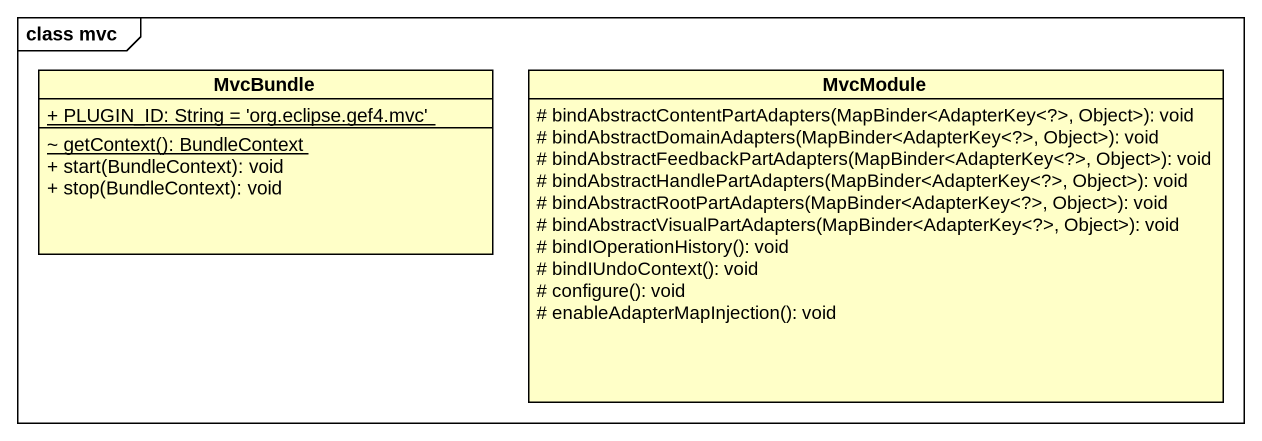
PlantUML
@startuml
mainframe class mvc
hide circle
hide empty members
skinparam classAttributeIconSize 0
class MvcBundle #FFFFC8 {
  {static} + PLUGIN_ID: String = 'org.eclipse.gef4.mvc'
  {static} ~ getContext(): BundleContext
  + start(BundleContext): void
  + stop(BundleContext): void
}
class MvcModule #FFFFC8 {
  # bindAbstractContentPartAdapters(MapBinder<AdapterKey<?>, Object>): void
  # bindAbstractDomainAdapters(MapBinder<AdapterKey<?>, Object>): void
  # bindAbstractFeedbackPartAdapters(MapBinder<AdapterKey<?>, Object>): void
  # bindAbstractHandlePartAdapters(MapBinder<AdapterKey<?>, Object>): void
  # bindAbstractRootPartAdapters(MapBinder<AdapterKey<?>, Object>): void
  # bindAbstractVisualPartAdapters(MapBinder<AdapterKey<?>, Object>): void
  # bindIOperationHistory(): void
  # bindIUndoContext(): void
  # configure(): void
  # enableAdapterMapInjection(): void
}
@enduml
